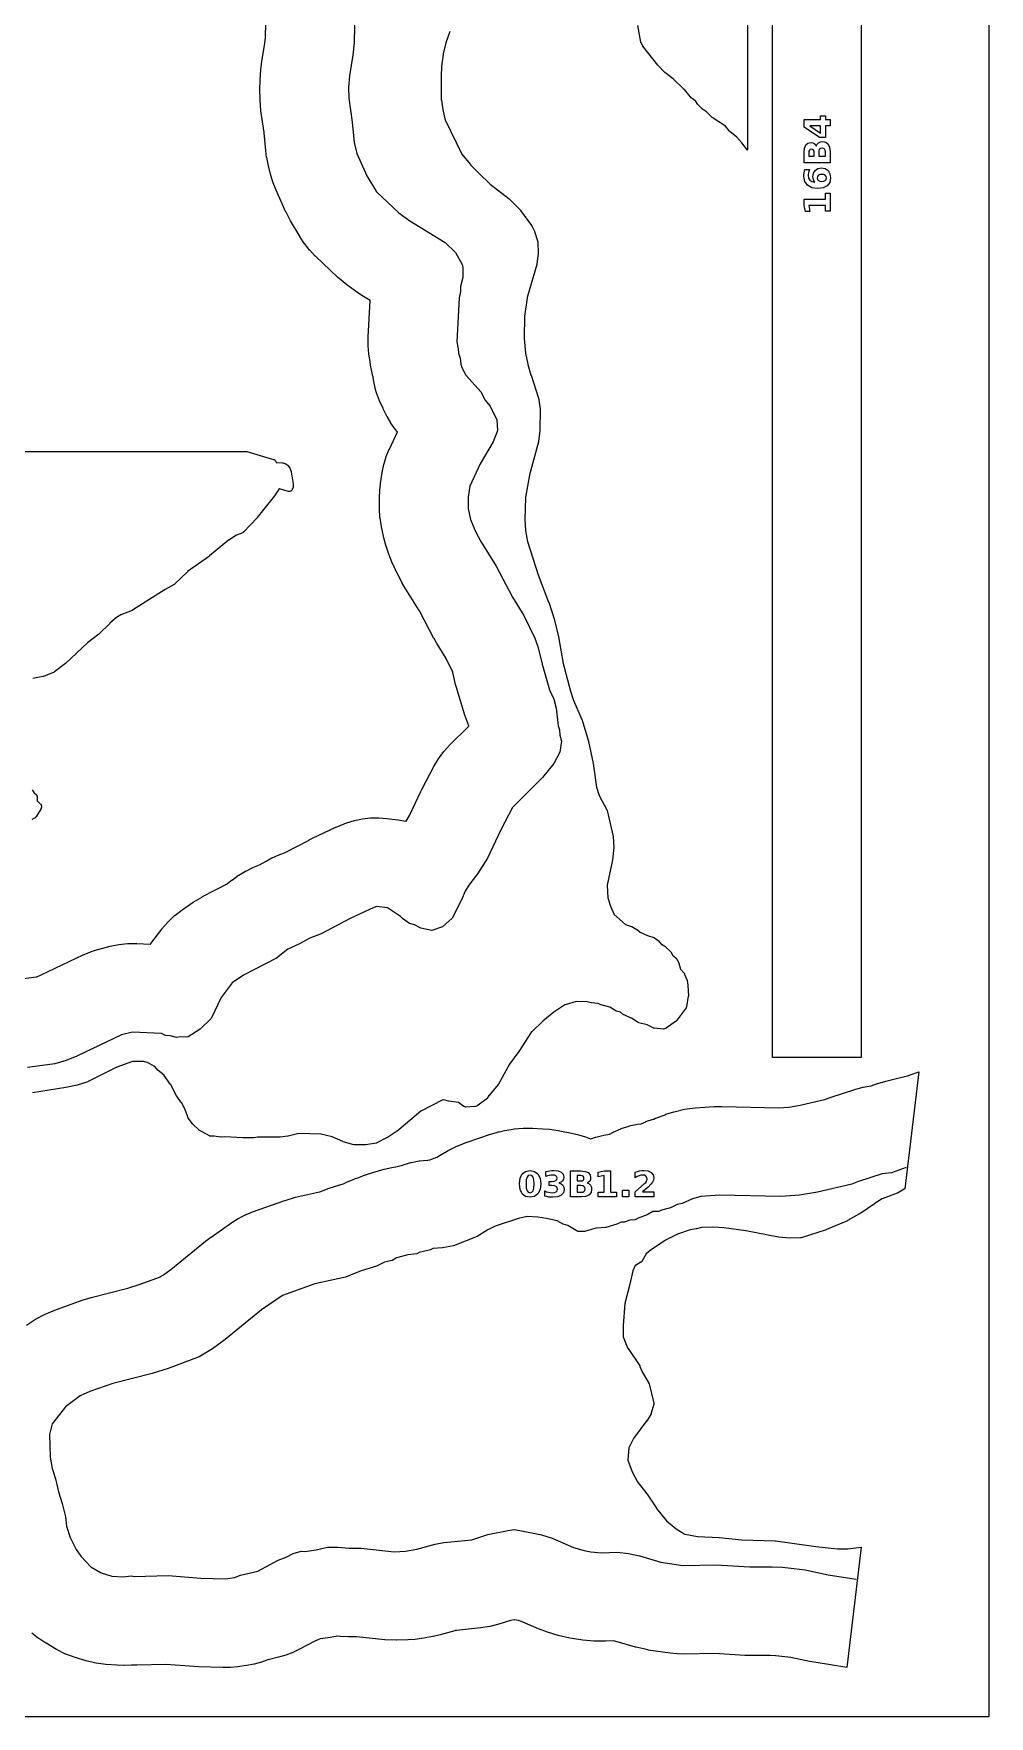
# Model space of a CAD drawing. Header units: millimetres. Extents: x 0 to 841, y 0 to 594.
# Drawn here: x 625.6 to 841, y 0 to 379.5 of the extents above; entities that cross this region are included whole.
import ezdxf

# ---------------------------------------------------------------- set-up
doc = ezdxf.new("R2010")
doc.units = ezdxf.units.MM
for name, color, linetype in [('CUT', 1, 'Continuous'), ('ENGRAVE', 5, 'Continuous'), ('SHEET_EDGE_DO_NOT_CUT', 8, 'Continuous')]:
    doc.layers.add(name, color=color, linetype=linetype)

msp = doc.modelspace()

# ---------------------------------------------------------------- linework, layer by layer
at = {"layer": 'CUT'}
msp.add_lwpolyline([(812.13, 148.63), (792.13, 148.63), (792.13, 550.84), (812.13, 550.84), (812.13, 148.63)], close=True, dxfattribs=at)
for points in [[(786.51, 422.43), (786.51, 353.24), (785.23, 354.85), (785.23, 354.85), (785.22, 354.86), (784.08, 356.18), (784.07, 356.19), (784.06, 356.2), (782.52, 357.42), (782.48, 357.46), (782.44, 357.5), (781.53, 358.64), (781.52, 358.65), (781.51, 358.65), (778.53, 360.57), (778.48, 360.6), (778.44, 360.64), (777.27, 361.87), (777.26, 361.88), (777.24, 361.89), (776.32, 362.48), (776.28, 362.51), (776.24, 362.55), (775.36, 363.43), (775.33, 363.46), (775.31, 363.5), (774.73, 364.34), (774.73, 364.35), (774.72, 364.36), (773.97, 364.92), (773.92, 364.96), (773.89, 364.99), (772.26, 366.89), (772.24, 366.9), (769.75, 369.32), (769.73, 369.34), (767.86, 370.78), (767.8, 370.83), (766.29, 372.41), (766.26, 372.44), (762.9, 376.67), (762.87, 376.71), (762.85, 376.75), (762.49, 377.42), (762.47, 377.47), (762.45, 377.52), (762.44, 377.57), (761.74, 381.35)], [(622.19, 166.24), (626.11, 166.77), (626.11, 166.77), (626.12, 166.78), (626.25, 166.81), (626.28, 166.82), (627.24, 167.21), (627.25, 167.22), (636.7, 171.73), (636.73, 171.74), (638.45, 172.46), (638.49, 172.48), (640.27, 173.03), (640.29, 173.04), (642.77, 173.68), (642.8, 173.69), (644.73, 174.09), (644.78, 174.1), (646.74, 174.3), (646.79, 174.31), (648.77, 174.31), (648.8, 174.31), (651.85, 174.16), (651.86, 174.16), (651.87, 174.17), (651.95, 174.28), (651.96, 174.3), (654.46, 177.57), (654.48, 177.59), (655.81, 179.15), (655.85, 179.19), (657.33, 180.6), (657.37, 180.63), (659, 181.89), (659.02, 181.9), (661.51, 183.61), (661.53, 183.62), (663.59, 184.86), (663.62, 184.87), (669.34, 187.86), (669.35, 187.87), (669.36, 187.88), (670.33, 188.65), (670.35, 188.66), (671.77, 189.7), (671.81, 189.72), (673.31, 190.63), (673.35, 190.65), (674.94, 191.41), (674.96, 191.42), (676.45, 192.06), (676.47, 192.07), (677.94, 192.9), (677.96, 192.91), (679.28, 193.6), (679.31, 193.62), (680.69, 194.2), (680.71, 194.21), (682.1, 194.74), (682.13, 194.76), (687.63, 197.64), (687.63, 197.65), (688.39, 198.03), (688.4, 198.03), (693.69, 200.53), (693.72, 200.54), (695.53, 201.29), (695.55, 201.3), (696.11, 201.5), (696.13, 201.51), (697.86, 202.03), (697.91, 202.05), (699.67, 202.41), (699.71, 202.42), (701.5, 202.62), (701.54, 202.62), (703.34, 202.65), (703.39, 202.65), (705.19, 202.52), (705.21, 202.52), (707.69, 202.22), (707.71, 202.22), (709.48, 201.93), (709.49, 201.92), (709.5, 201.93), (710.26, 203.17), (710.27, 203.19), (712.84, 208.56), (712.84, 208.57), (713.16, 209.21), (713.16, 209.21), (715.77, 214.2), (715.79, 214.23), (716.8, 215.94), (716.83, 215.99), (718, 217.58), (718.03, 217.62), (719.37, 219.1), (719.38, 219.11), (723.63, 223.36), (723.64, 223.36), (723.64, 223.38), (722.73, 225.8), (722.72, 225.83), (721.01, 231.55), (721, 231.56), (720.69, 232.73), (720.69, 232.74), (720.06, 235.45), (720.06, 235.46), (720.05, 235.47), (718.54, 238.6), (718.52, 238.62), (716.49, 241.91), (716.48, 241.93), (715.81, 243.1), (715.8, 243.11), (712.5, 249.37), (712.49, 249.39), (709.42, 254.25), (709.41, 254.27), (708.58, 255.72), (708.57, 255.74), (707.39, 258.02), (707.38, 258.04), (706.57, 259.8), (706.56, 259.82), (705.48, 262.52), (705.48, 262.54), (704.92, 264.12), (704.91, 264.16), (704.49, 265.77), (704.49, 265.79), (703.96, 268.25), (703.96, 268.28), (703.64, 270.3), (703.63, 270.35), (703.52, 272.39), (703.52, 272.42), (703.52, 274.91), (703.52, 274.93), (703.58, 276.46), (703.58, 276.5), (703.76, 278.03), (703.76, 278.05), (704.15, 280.53), (704.15, 280.55), (704.51, 282.31), (704.52, 282.36), (705.04, 284.07), (705.05, 284.11), (705.73, 285.78), (705.74, 285.8), (707.54, 289.72), (707.54, 289.74), (707.53, 289.75), (707.1, 290.26), (707.08, 290.29), (706.1, 291.69), (706.08, 291.72), (705.22, 293.2), (705.21, 293.22), (704.32, 294.93), (704.31, 294.95), (703.52, 296.67), (703.5, 296.71), (702.88, 298.5), (702.87, 298.52), (702.65, 299.27), (702.65, 299.29), (702.15, 301.41), (702.14, 301.46), (702.06, 302.09), (702.06, 302.1), (702.06, 302.11), (701.94, 302.49), (701.92, 302.55), (701.5, 304.73), (701.49, 304.78), (701.43, 305.51), (701.43, 305.54), (701.11, 307.25), (701.11, 307.3), (700.95, 309.12), (700.95, 309.17), (700.96, 311.01), (700.96, 311.03), (701.39, 319.3), (701.39, 319.31), (701.38, 319.32), (699.9, 320.22), (699.89, 320.23), (698.66, 321.04), (698.65, 321.06), (696.18, 322.83), (696.15, 322.85), (694.08, 324.57), (694.06, 324.59), (689.06, 329.34), (689.04, 329.36), (687.79, 330.66), (687.76, 330.69), (686.65, 332.09), (686.62, 332.13), (685.63, 333.64), (685.62, 333.66), (683.49, 337.26), (683.47, 337.28), (682.46, 339.24), (682.44, 339.26), (680.21, 344.22), (680.2, 344.24), (679.56, 345.83), (679.55, 345.87), (679.05, 347.51), (679.05, 347.53), (678.41, 350.03), (678.41, 350.05), (678.09, 351.55), (678.08, 351.59), (677.88, 353.11), (677.88, 353.13), (677.51, 357.17), (677.51, 357.18), (676.8, 362.08), (676.8, 362.11), (676.61, 364.57), (676.6, 364.6), (676.56, 367.08), (676.56, 367.1), (676.61, 368.9), (676.61, 368.92), (676.8, 371.43), (676.8, 371.46), (677.02, 373.25), (677.02, 373.28), (677.7, 377.32), (677.7, 377.34), (677.84, 378.68), (677.84, 378.7), (677.98, 384.96)], [(719.38, 379.96), (718.47, 377.44), (718.46, 377.41), (717.91, 374.94), (717.9, 374.92), (717.52, 372.14), (717.52, 372.12), (717.39, 369.95), (717.39, 369.93), (717.45, 364.56), (717.46, 364.53), (717.76, 362.44), (717.76, 362.42), (718.36, 359.96), (718.36, 359.95), (718.37, 359.94), (722.01, 352.46), (722.02, 352.45), (722.03, 352.44), (724.05, 349.97), (724.06, 349.95), (725.92, 348.04), (725.93, 348.04), (728.48, 345.6), (728.5, 345.58), (732.76, 342.26), (732.81, 342.21), (735.27, 339.7), (735.31, 339.64), (737.8, 336.24), (737.82, 336.2), (737.85, 336.16), (738.45, 334.93), (738.48, 334.86), (739.23, 332.56), (739.24, 332.51), (739.25, 332.46), (739.25, 332.41), (739.31, 330.04), (739.3, 329.97), (739, 327.49), (739, 327.45), (738.99, 327.41), (736.79, 319.99), (736.79, 319.96), (736.19, 315.8), (736.19, 315.77), (736.17, 310.82), (736.17, 310.79), (736.47, 307.44), (736.47, 307.42), (736.96, 304.95), (736.97, 304.93), (737.67, 302.46), (737.68, 302.45), (739.31, 297.49), (739.32, 297.45), (739.33, 297.41), (739.71, 294.93), (739.71, 294.89), (739.71, 294.85), (739.68, 290.03), (739.67, 289.97), (739.34, 287.53), (739.33, 287.47), (737.33, 279.98), (737.32, 279.95), (736.43, 274.94), (736.42, 274.91), (736.26, 269.94), (736.26, 269.92), (736.43, 267.44), (736.43, 267.41), (736.89, 264.99), (736.9, 264.96), (739.27, 257.47), (739.28, 257.45), (741.65, 251.32), (741.66, 251.29), (742.86, 247.54), (742.87, 247.51), (743.88, 243.49), (743.89, 243.46), (744.95, 237.45), (744.96, 237.43), (746.59, 231.23), (746.59, 231.22), (747.21, 229.32), (747.21, 229.3), (749.08, 224.94), (749.1, 224.89), (750.63, 219.94), (750.64, 219.9), (751.71, 214.94), (751.72, 214.9), (752.44, 209.58), (752.44, 209.56), (752.45, 209.55), (753.05, 207.69), (753.06, 207.68), (753.06, 207.67), (754.78, 204.45), (754.79, 204.41), (754.81, 204.37), (754.82, 204.33), (756.2, 198.46), (756.21, 198.42), (756.22, 198.37), (756.35, 196.02), (756.35, 195.98), (756.35, 195.94), (756.02, 193.19), (756.02, 193.15), (754.86, 187.46), (754.86, 187.45), (754.86, 187.44), (754.97, 184.6), (754.97, 184.59), (754.97, 184.58), (755.57, 182.73), (755.58, 182.71), (756.33, 180.96), (756.33, 180.95), (756.34, 180.94), (758.98, 178.62), (758.99, 178.61), (759, 178.6), (760.35, 178.16), (760.39, 178.14), (760.43, 178.12), (761.57, 177.49), (761.6, 177.47), (761.64, 177.45), (761.67, 177.42), (762.26, 176.87), (762.27, 176.87), (762.28, 176.86), (763.94, 176.12), (763.97, 176.11), (765.36, 175.66), (765.41, 175.64), (765.45, 175.62), (765.49, 175.59), (766.32, 175), (766.37, 174.96), (766.41, 174.92), (767.05, 174.18), (767.05, 174.18), (767.06, 174.17), (767.85, 173.73), (767.89, 173.71), (767.92, 173.68), (767.95, 173.65), (769.12, 172.52), (769.15, 172.49), (769.18, 172.45), (769.21, 172.41), (769.59, 171.73), (769.6, 171.72), (769.61, 171.71), (770.29, 171.09), (770.32, 171.06), (770.36, 171.02), (770.38, 170.98), (770.97, 169.97), (770.99, 169.94), (771, 169.9), (771.02, 169.86), (771.39, 168.53), (771.4, 168.52), (771.4, 168.51), (772.19, 167.65), (772.22, 167.61), (772.25, 167.57), (772.27, 167.52), (772.29, 167.47), (772.31, 167.42), (772.39, 167.03), (772.39, 167.02), (772.4, 167), (772.82, 166.09), (772.84, 166.05), (772.85, 166.01), (772.86, 165.97), (773.04, 164.93), (773.04, 164.87), (773.15, 162.5), (773.15, 162.45), (773.14, 162.4), (772.74, 160.04), (772.73, 160), (772.72, 159.95), (772.7, 159.91), (772.67, 159.87), (772.65, 159.83), (770.4, 156.81), (770.36, 156.77), (770.33, 156.73), (770.28, 156.7), (768.11, 155.19), (768.07, 155.16), (768.02, 155.14), (767.98, 155.12), (767.73, 155.04), (767.68, 155.03), (767.64, 155.02), (767.59, 155.02), (767.54, 155.02), (765.43, 155.2), (765.38, 155.21), (765.33, 155.22), (765.29, 155.24), (765.25, 155.26), (763.85, 155.96), (763.84, 155.96), (763.83, 155.97), (761.97, 156.45), (761.92, 156.47), (761.88, 156.49), (761.83, 156.51), (760.32, 157.44), (760.29, 157.46), (758.65, 158.19), (758.59, 158.22), (758.55, 158.25), (757.84, 158.8), (757.83, 158.8), (757.82, 158.81), (756.94, 159.03), (756.89, 159.04), (756.84, 159.06), (756.79, 159.09), (755.45, 159.94), (755.44, 159.95), (755.43, 159.95), (753.51, 160.46), (753.46, 160.47), (753.41, 160.49), (752.84, 160.78), (752.83, 160.79), (752.82, 160.79), (751.33, 160.89), (751.27, 160.9), (751.22, 160.91), (750.34, 161.17), (750.33, 161.18), (750.32, 161.18), (747.84, 161.25), (747.83, 161.25), (747.82, 161.24), (745.34, 160.47), (745.33, 160.47), (745.32, 160.46), (742.82, 158.83), (742.8, 158.82), (740.35, 156.82), (740.33, 156.81), (737.84, 154.38), (737.83, 154.38), (737.82, 154.36), (734.93, 149.98), (734.91, 149.96), (732.83, 147.11), (732.81, 147.09), (730.35, 142.6), (730.32, 142.56), (730.29, 142.52), (728.14, 139.97), (728.13, 139.96), (728.12, 139.95), (727.84, 139.44), (727.81, 139.39), (727.78, 139.35), (727.74, 139.31), (727.7, 139.27), (725.56, 137.71), (725.52, 137.69), (725.48, 137.67), (725.43, 137.65), (725.19, 137.56), (725.14, 137.54), (725.09, 137.53), (725.04, 137.53), (723.01, 137.41), (722.96, 137.41), (722.91, 137.41), (722.86, 137.42), (722.81, 137.44), (722.77, 137.45), (722.65, 137.51), (722.61, 137.53), (722.56, 137.56), (721.35, 138.46), (721.34, 138.46), (721.33, 138.47), (719.13, 138.71), (719.09, 138.72), (719.05, 138.73), (717.84, 139.07), (717.83, 139.08), (717.82, 139.07), (712.84, 136.49), (712.83, 136.48), (712.82, 136.47), (707.89, 132.27), (707.84, 132.24), (705.32, 130.57), (705.27, 130.54), (702.94, 129.35), (702.89, 129.33), (702.84, 129.31), (702.78, 129.3), (700.41, 128.93), (700.34, 128.92), (697.87, 128.88), (697.82, 128.88), (697.77, 128.88), (697.72, 128.9), (695.31, 129.61), (695.25, 129.63), (692.84, 130.71), (692.83, 130.72), (692.82, 130.72), (690.32, 131.33), (690.31, 131.34), (690.29, 131.34), (685.34, 131.44), (685.33, 131.44), (685.32, 131.44), (682.91, 130.86), (682.85, 130.84), (681.09, 130.66), (681.05, 130.66), (675.99, 130.59), (675.99, 130.59), (675.98, 130.59), (675.3, 130.47), (675.26, 130.47), (675.22, 130.47), (672.82, 130.44), (672.78, 130.44), (668.61, 130.7), (668.6, 130.7), (668.58, 130.69), (667.86, 130.59), (667.81, 130.59), (667.76, 130.59), (667.71, 130.59), (666.23, 130.83), (666.2, 130.83), (665.39, 130.86), (665.35, 130.86), (665.3, 130.87), (665.25, 130.88), (665.21, 130.9), (665.16, 130.92), (662.89, 132.2), (662.85, 132.22), (662.82, 132.24), (662.79, 132.27), (661.46, 133.53), (661.43, 133.55), (661.41, 133.58), (660.45, 134.82), (660.42, 134.86), (660.4, 134.91), (660.38, 134.96), (659.71, 136.81), (659.7, 136.85), (658.86, 138.42), (658.84, 138.45), (657.8, 139.87), (657.78, 139.9), (657.76, 139.93), (656.46, 142.46), (656.44, 142.49), (654.95, 144.56), (654.95, 144.57), (654.94, 144.58), (653.6, 145.63), (653.55, 145.67), (653.51, 145.72), (652.84, 146.57), (652.83, 146.58), (652.82, 146.59), (651.18, 147.44), (651.17, 147.45), (651.16, 147.45), (650.34, 147.69), (650.33, 147.69), (650.32, 147.69), (647.84, 147.72), (647.83, 147.72), (647.82, 147.72), (644.31, 146.43), (644.28, 146.42), (637.86, 143.17), (637.83, 143.16), (637.79, 143.14), (635.39, 142.36), (635.34, 142.35), (632.82, 141.81), (632.8, 141.8), (625.32, 140.62)], [(523.62, 285.27), (673.43, 285.3), (673.48, 285.3), (673.53, 285.29), (673.58, 285.28), (679.66, 283.49), (679.7, 283.47), (679.74, 283.45), (679.79, 283.43), (679.82, 283.4), (679.96, 283.29), (680, 283.26), (680.03, 283.22), (680.06, 283.19), (680.09, 283.15), (680.11, 283.11), (680.13, 283.06), (680.21, 282.82), (680.22, 282.8), (680.23, 282.8), (681.64, 282.74), (681.68, 282.74), (681.73, 282.73), (681.77, 282.72), (682.12, 282.6), (682.18, 282.58), (682.23, 282.55), (682.69, 282.27), (682.73, 282.24), (682.76, 282.21), (682.8, 282.17), (683.23, 281.68), (683.26, 281.65), (683.28, 281.61), (683.3, 281.57), (683.32, 281.53), (683.62, 280.75), (683.63, 280.71), (683.64, 280.66), (684.08, 278.01), (684.09, 277.95), (684.09, 277.89), (684.05, 277.36), (684.04, 277.31), (684.03, 277.27), (684.02, 277.22), (683.84, 276.73), (683.82, 276.68), (683.8, 276.64), (683.77, 276.6), (683.73, 276.56), (683.61, 276.42), (683.57, 276.39), (683.57, 276.39), (683.53, 276.36), (683.49, 276.33), (683.44, 276.31), (683.4, 276.29), (683.35, 276.28), (683.19, 276.25), (683.14, 276.24), (683.09, 276.24), (683.04, 276.24), (683, 276.25), (682.95, 276.26), (680.94, 276.84), (680.93, 276.84), (680.92, 276.84), (679.84, 275.29), (679.83, 275.27), (675.97, 270.35), (675.94, 270.31), (672.85, 267.08), (672.81, 267.04), (672.77, 267.01), (672.73, 266.98), (672.68, 266.96), (671.31, 266.39), (671.3, 266.39), (671.29, 266.38), (669.52, 265.29), (669.49, 265.27), (665.2, 261.71), (665.17, 261.68), (660.22, 258.18), (660.21, 258.17), (660.2, 258.16), (657.33, 255.33), (657.29, 255.3), (657.26, 255.28), (657.22, 255.25), (655.2, 254.17), (655.19, 254.16), (647.82, 249.46), (647.77, 249.43), (647.73, 249.41), (645.22, 248.45), (645.21, 248.44), (645.2, 248.44), (644.24, 247.82), (644.21, 247.8), (642.71, 246.53), (642.69, 246.51), (640.27, 244.09), (640.22, 244.05), (637.7, 242.14), (637.68, 242.12), (632.76, 237.46), (632.72, 237.42), (630.25, 235.59), (630.2, 235.56), (630.15, 235.53), (627.76, 234.53), (627.71, 234.51), (627.65, 234.5), (625.4, 234.1)], [(625.25, 209), (625.68, 208.28), (625.68, 208.28), (625.69, 208.27), (626.09, 207.94), (626.13, 207.9), (626.16, 207.87), (626.19, 207.83), (626.22, 207.78), (626.24, 207.74), (626.3, 207.59), (626.31, 207.55), (626.32, 207.51), (626.33, 207.47), (626.33, 207.42), (626.36, 206.47), (626.36, 206.45), (626.37, 206.45), (627.1, 205.74), (627.14, 205.7), (627.17, 205.65), (627.19, 205.61), (627.22, 205.56), (627.3, 205.35), (627.31, 205.3), (627.33, 205.25), (627.33, 205.2), (627.33, 205.15), (627.33, 205.1), (627.32, 205.04), (627.27, 204.86), (627.25, 204.81), (627.24, 204.77), (627.21, 204.73), (626.18, 203), (626.15, 202.95), (626.11, 202.91), (625.96, 202.75), (625.93, 202.72), (625.9, 202.69), (625.86, 202.67), (625.17, 202.25)], [(623.96, 88.26), (625.95, 89.58), (626, 89.61), (628.13, 90.68), (628.15, 90.7), (630.29, 91.61), (630.3, 91.62), (631.5, 92.08), (631.51, 92.09), (636.73, 93.93), (636.75, 93.94), (638.5, 94.47), (638.52, 94.48), (646.79, 96.57), (646.81, 96.57), (649.33, 97.38), (649.34, 97.38), (654.12, 99.16), (654.13, 99.17), (654.14, 99.17), (654.79, 99.57), (654.8, 99.58), (656.48, 100.81), (656.49, 100.81), (664.3, 107.18), (664.32, 107.19), (665.52, 108.09), (665.54, 108.11), (670.21, 111.35), (670.22, 111.36), (671.68, 112.28), (671.72, 112.3), (673.25, 113.09), (673.29, 113.11), (674.88, 113.76), (674.9, 113.77), (682.19, 116.37), (682.22, 116.38), (684.58, 117.06), (684.61, 117.07), (690.03, 118.28), (690.04, 118.28), (690.05, 118.28), (692.14, 119.09), (692.15, 119.1), (693.37, 119.53), (693.39, 119.53), (695.52, 120.2), (695.55, 120.21), (696.07, 120.46), (696.09, 120.47), (697.83, 121.19), (697.88, 121.21), (698.83, 121.51), (698.86, 121.52), (700.3, 122.13), (700.34, 122.14), (701.98, 122.67), (702, 122.68), (704.57, 123.39), (704.59, 123.39), (706.29, 123.78), (706.33, 123.79), (707.16, 123.91), (707.17, 123.91), (707.18, 123.91), (707.8, 124.09), (707.83, 124.1), (708.78, 124.33), (708.79, 124.33), (708.8, 124.34), (708.8, 124.34), (708.85, 124.35), (710.61, 124.89), (710.66, 124.9), (712.47, 125.27), (712.51, 125.28), (714.36, 125.47), (714.38, 125.47), (714.82, 125.5), (714.83, 125.5), (714.84, 125.5), (716.48, 126.14), (716.49, 126.14), (716.5, 126.15), (717.29, 126.64), (717.31, 126.66), (718.99, 127.6), (719.01, 127.61), (720.64, 128.42), (720.67, 128.44), (723.22, 129.5), (723.25, 129.51), (728.52, 131.27), (728.54, 131.28), (730.44, 131.81), (730.46, 131.82), (731.69, 132.1), (731.7, 132.1), (733.17, 132.38), (733.19, 132.38), (733.9, 132.48), (733.93, 132.49), (735.91, 132.68), (735.97, 132.68), (737.96, 132.67), (737.99, 132.67), (740.31, 132.54), (740.33, 132.54), (741.84, 132.4), (741.86, 132.4), (743.77, 132.14), (743.8, 132.14), (745.71, 131.79), (745.73, 131.78), (748.12, 131.22), (748.15, 131.21), (749.93, 130.7), (749.97, 130.69), (751.12, 130.24), (751.13, 130.24), (751.14, 130.24), (752.22, 130.62), (752.26, 130.63), (754.06, 131.09), (754.11, 131.09), (755, 131.23), (755.02, 131.23), (755.41, 131.33), (755.45, 131.34), (755.46, 131.35), (755.47, 131.35), (755.48, 131.36), (755.49, 131.36), (756.17, 131.74), (756.21, 131.77), (757.94, 132.53), (757.99, 132.55), (759.79, 133.14), (759.83, 133.15), (761.68, 133.56), (761.72, 133.57), (762.48, 133.67), (762.5, 133.67), (762.51, 133.67), (763.54, 134.12), (763.58, 134.13), (765.2, 134.66), (765.24, 134.68), (765.38, 134.71), (765.39, 134.71), (765.4, 134.72), (765.76, 134.88), (765.79, 134.9), (768.07, 135.77), (768.1, 135.78), (769.9, 136.35), (769.93, 136.36), (772.25, 136.94), (772.31, 136.95), (774.69, 137.24), (774.72, 137.24), (778.99, 137.51), (779.01, 137.51), (780.68, 137.54), (780.7, 137.54), (793.53, 137.25), (793.55, 137.25), (795.8, 137.4), (795.82, 137.4), (798.34, 137.83), (798.35, 137.83), (803.83, 139.1), (803.86, 139.11), (805.34, 139.66), (805.36, 139.66), (810.67, 141.38), (810.7, 141.39), (812.51, 141.88), (812.56, 141.89), (814.31, 142.19), (814.32, 142.2), (814.33, 142.2), (815.82, 142.72), (815.84, 142.73), (817.63, 143.26), (817.65, 143.27), (822.5, 144.47), (822.52, 144.48), (825.14, 145.36), (821.94, 118.95), (821.82, 118.92), (821.82, 118.92), (821.81, 118.92), (821.8, 118.91), (820.32, 118.03), (820.28, 118.01), (820.24, 117.99), (816.82, 116.72), (816.8, 116.71), (816.79, 116.7), (811.8, 113.36), (811.76, 113.34), (809.04, 111.81), (808.99, 111.78), (804.26, 109.77), (804.22, 109.75), (798.6, 107.95), (798.56, 107.94), (798.52, 107.93), (798.47, 107.93), (796.07, 107.84), (796, 107.84), (793.55, 108.1), (793.5, 108.1), (786.13, 109.53), (786.11, 109.53), (781.15, 110.19), (781.13, 110.2), (778.65, 110.32), (778.63, 110.33), (776.16, 110.25), (776.15, 110.25), (776.13, 110.24), (774.99, 109.93), (774.92, 109.92), (773.56, 109.76), (773.55, 109.76), (773.53, 109.75), (770.91, 108.81), (770.88, 108.8), (768.01, 107.39), (767.98, 107.38), (764.53, 105.04), (764.52, 105.03), (763.64, 104.32), (763.63, 104.31), (763.63, 104.3), (762.63, 102.59), (762.61, 102.55), (762.58, 102.51), (762.55, 102.48), (762.52, 102.45), (762.48, 102.42), (762.44, 102.4), (761.2, 101.71), (761.19, 101.7), (761.18, 101.69), (760.63, 100.49), (760.63, 100.48), (760.63, 100.47), (759.99, 97.49), (759.98, 97.46), (758.82, 93.14), (758.81, 93.13), (758.81, 93.11), (758.45, 88.15), (758.45, 88.14), (758.44, 85.63), (758.44, 85.62), (758.45, 85.6), (759.54, 82.97), (759.55, 82.96), (759.56, 82.95), (762.18, 79.03), (762.2, 78.99), (762.23, 78.94), (762.8, 77.54), (762.8, 77.53), (762.8, 77.52), (764.24, 75.12), (764.26, 75.08), (764.28, 75.03), (764.29, 74.98), (765.33, 70.64), (765.34, 70.59), (765.35, 70.54), (765.34, 70.49), (765.34, 70.44), (765.33, 70.39), (764.8, 68.37), (764.78, 68.32), (764.76, 68.28), (764.74, 68.24), (763.85, 66.75), (763.82, 66.7), (760.78, 62.68), (760.77, 62.67), (760.76, 62.66), (759.76, 60.58), (759.75, 60.57), (759.75, 60.56), (759.51, 57.8), (759.51, 57.78), (759.52, 57.77), (760.45, 55.16), (760.45, 55.15), (760.46, 55.14), (761.61, 53.02), (761.62, 53.01), (761.63, 53), (763.81, 50.17), (763.83, 50.14), (765.94, 46.93), (765.96, 46.91), (768.24, 44.13), (768.24, 44.13), (768.25, 44.12), (770.39, 42.28), (770.4, 42.27), (770.41, 42.27), (772.38, 41.12), (772.39, 41.11), (772.4, 41.11), (775.23, 40.55), (775.24, 40.54), (775.25, 40.54), (780.06, 40.37), (780.1, 40.36), (785.22, 39.82), (785.24, 39.82), (792.75, 39.61), (792.81, 39.6), (801.86, 38.32), (801.87, 38.32), (806.75, 37.79), (806.78, 37.79), (809.05, 37.77), (809.09, 37.77), (812.14, 38.13), (808.85, 11.02), (801.49, 12.19), (801.48, 12.2), (800.47, 12.38), (800.46, 12.39), (796.26, 13.28), (796.24, 13.28), (792.85, 13.67), (792.83, 13.67), (791.61, 13.71), (791.6, 13.71), (786.93, 13.73), (786.92, 13.73), (785.87, 13.76), (785.86, 13.76), (779.05, 14.14), (779.03, 14.14), (772.2, 14.05), (772.18, 14.05), (770.65, 14.09), (770.61, 14.09), (769.08, 14.25), (769.06, 14.25), (764.11, 14.96), (764.07, 14.97), (761.28, 15.58), (761.24, 15.59), (757.09, 16.82), (757.07, 16.83), (756.3, 17), (756.29, 17), (756.28, 17), (754.47, 16.92), (754.44, 16.92), (751.85, 16.98), (751.82, 16.99), (749.39, 17.2), (749.37, 17.2), (747.94, 17.38), (747.92, 17.39), (746.43, 17.63), (746.4, 17.63), (743.81, 18.24), (743.78, 18.25), (741.43, 18.96), (741.4, 18.97), (739.37, 19.72), (739.34, 19.73), (735.29, 21.47), (735.27, 21.47), (734.89, 21.6), (734.85, 21.61), (733.92, 21.8), (733.91, 21.8), (733.9, 21.8), (733.06, 21.63), (733.04, 21.62), (730.45, 20.79), (730.42, 20.78), (728.42, 20.25), (728.37, 20.24), (726.32, 19.93), (726.3, 19.93), (720.86, 19.39), (720.84, 19.38), (720.55, 19.33), (720.53, 19.32), (717.2, 18.41), (717.18, 18.41), (715.6, 18.04), (715.58, 18.04), (713.04, 17.56), (713.02, 17.56), (711.51, 17.34), (711.47, 17.33), (709.95, 17.23), (709.93, 17.23), (707.4, 17.15), (707.37, 17.15), (704.73, 17.25), (704.7, 17.25), (698.31, 17.92), (698.29, 17.92), (696.55, 17.93), (696.52, 17.93), (694.69, 18.03), (694.66, 18.03), (693.94, 18.1), (693.93, 18.1), (693.91, 18.1), (693.66, 18.04), (693.64, 18.04), (691.91, 17.72), (691.88, 17.72), (690.16, 17.49), (690.14, 17.48), (690.13, 17.48), (689.5, 17.2), (689.47, 17.18), (688.97, 16.99), (688.94, 16.98), (685.49, 15.14), (685.48, 15.13), (683.99, 14.42), (683.95, 14.4), (682.41, 13.82), (682.37, 13.8), (680.78, 13.35), (680.76, 13.34), (678.4, 12.77), (678.38, 12.76), (676.95, 12.24), (676.91, 12.23), (675.27, 11.78), (675.23, 11.77), (673.54, 11.47), (673.52, 11.46), (671.52, 11.19), (671.5, 11.19), (669.9, 11.04), (669.86, 11.04), (668.25, 11.02), (668.23, 11.02), (662.69, 11.18), (662.68, 11.18), (661.74, 11.23), (661.73, 11.23), (655.37, 11.72), (655.35, 11.72), (648.83, 11.53), (648.8, 11.53), (647.67, 11.57), (647.64, 11.57), (646.02, 11.47), (645.98, 11.47), (644.35, 11.52), (644.33, 11.52), (641.86, 11.68), (641.83, 11.69), (639.61, 11.96), (639.56, 11.97), (637.38, 12.5), (637.35, 12.51), (634.95, 13.24), (634.92, 13.25), (632.79, 14.04), (632.73, 14.06), (630.7, 15.1), (630.68, 15.11), (628.35, 16.47), (628.33, 16.48), (626.7, 17.54), (626.66, 17.57), (625.16, 18.77)]]:
    msp.add_lwpolyline(points, dxfattribs=at)
at = {"layer": 'ENGRAVE'}
for points in [[(697.99, 385.09), (697.82, 377.41), (697.52, 374.63), (696.75, 369.97), (696.56, 367.43), (696.6, 364.93), (697.37, 359.52), (697.8, 354.96), (698.44, 352.45), (700.68, 347.47), (702.83, 343.85), (707.85, 339.08), (710.34, 337.28), (718.32, 332.4), (720.63, 330.19), (722.12, 327.45), (722.27, 326.81), (722.34, 324.51), (721.81, 322.45), (721.75, 321.38), (721.45, 319.95), (720.93, 309.97), (721.29, 308.41), (721.31, 307.45), (721.74, 306.32), (721.83, 304.95), (722.06, 304.18), (722.96, 302.45), (726.45, 298.63), (727.26, 296.89), (728.46, 295.53), (729.99, 292.45), (730.12, 290.11), (730.07, 289.8), (729.15, 287.45), (726.21, 282.47), (723.91, 277.45), (723.52, 274.95), (723.52, 272.43), (724.05, 269.95), (725.14, 267.23), (726.33, 264.94), (729.82, 259.4), (733.5, 252.44), (736.08, 248.26), (738.56, 243.14), (739.23, 241.3), (740.17, 237.28), (741.88, 231.54), (742.85, 229.44), (743.34, 227.4), (743.77, 223.39), (744.11, 222.49), (744.16, 221.28), (744.54, 219.95), (744.18, 217.45), (742.79, 214.94), (740.29, 211.73), (733.5, 204.95)], [(733.5, 204.95), (730.89, 199.94), (727.85, 193.58), (725.62, 189.99), (723.64, 187.47), (722.84, 186.11), (722.03, 184.14), (719.91, 180.01), (717.75, 178.04), (715.33, 177.24), (712.86, 177.8), (711.42, 178.55), (710.27, 178.83), (708.7, 179.93), (708.28, 180.43), (705.33, 182.36), (702.83, 182.66), (702.25, 182.46), (696.94, 179.95), (690.37, 176.49), (687.83, 175.52), (685.37, 174.12), (682.83, 173.03), (680.33, 171.03), (672.85, 167.13), (670.34, 165.41), (667.83, 162.13), (665.55, 157.42), (663.06, 154.95), (660.39, 153.25), (660.09, 153.2), (658.63, 153.25), (657.79, 153.07), (656.34, 153.47), (655.3, 153.53), (654.4, 154.02), (647.83, 154.33), (645.33, 153.68), (635.31, 148.9), (632.86, 147.91), (630.33, 147.16), (624.18, 146.32)], [(822.22, 123.77), (818.92, 122.61), (816.85, 122.36), (811.51, 120.63), (809.98, 119.99), (802.29, 118.22), (798.17, 117.51), (793.97, 117.23), (780.23, 117.55), (775.93, 117.28), (774.1, 116.71), (771.77, 115.64), (770.65, 115.42), (769.11, 114.68), (767.11, 114.2), (766.47, 113.84), (765.13, 113.86), (763.87, 113.08), (761.8, 112.38), (761.19, 112.02), (759.95, 111.87), (758.68, 111.49), (758.02, 111.48), (757.04, 110.97), (754.51, 110.23), (752.37, 110.08), (749.77, 109.35), (748.25, 109.37), (745.96, 110.73), (744.93, 110.97), (743.55, 111.75), (741.14, 112.32), (739.2, 112.57), (736.86, 112.7), (736.13, 112.6), (734.88, 112.31), (729.59, 110.54), (727.93, 109.71), (725.51, 108.19), (720.22, 106.14), (717.69, 105.63), (715.53, 105.51), (714.99, 105.25), (712.49, 104.65), (711.92, 104.3), (709.9, 104.11), (707.32, 103.4), (706.36, 102.83), (704.66, 102.4), (702.86, 101.54), (699.38, 100.45), (695.86, 99.08), (688.94, 97.55), (681.63, 94.93), (676.94, 91.68), (668.71, 84.97), (665.9, 82.92), (662.89, 81.09), (655.89, 78.47), (652.3, 77.33), (643.41, 75.08), (638.18, 73.23), (636.02, 72.31), (632.71, 69.8), (629.69, 65.97), (629.12, 63.53), (629.26, 58.46), (629.73, 55.87), (630.46, 53.55), (631.13, 50.67), (632.01, 48.03), (632.72, 44.99), (632.93, 42.92), (633.82, 40.31), (635.15, 37.6), (636.2, 36.14), (638.41, 33.75), (640.77, 32.38), (643.19, 31.64), (645.69, 31.47), (647.59, 31.66), (648.23, 31.53), (655.84, 31.75), (663.27, 31.17), (668.83, 31.01), (670.85, 31.28), (672.19, 31.84), (676.07, 32.78), (680.69, 35.25), (682.45, 35.91), (684.06, 36.76), (685.88, 37.24), (686.7, 37.2), (689.22, 37.54), (691.83, 38.13), (694.14, 38.18), (696.64, 37.93), (699.4, 37.92), (706.79, 37.14), (709.35, 37.22), (711.91, 37.7), (716.08, 38.84), (718.05, 39.2), (724.33, 39.83), (727.96, 40.99), (732.56, 41.95), (733.86, 42.11), (735.13, 41.95), (740.07, 40.97), (742.47, 40.15), (747.25, 38.1), (749.63, 37.37), (751.14, 37.12), (753.6, 36.91), (757.18, 37.06), (759.62, 36.76), (762.13, 36.19), (766.94, 34.76), (771.92, 34.04), (779.46, 34.15), (786.98, 33.73), (792.02, 33.71), (794.35, 33.62), (799.46, 33.05), (804.63, 31.95), (810.96, 30.94)]]:
    msp.add_lwpolyline(points, dxfattribs=at)
for points in [[(799.26, 358.44), (799.26, 360.12), (802.94, 360.12), (802.94, 360.95), (804.03, 360.95), (804.03, 360.12), (805.09, 360.12), (805.09, 358.69), (804.03, 358.69), (804.03, 356.11), (802.74, 356.11), (799.26, 358.44)], [(800.5, 358.69), (802.94, 357.05), (802.94, 358.69), (800.5, 358.69)], [(801.97, 354.17), (802.17, 354.6), (802.49, 354.92), (802.91, 355.12), (803.42, 355.19), (804.15, 355.04), (804.68, 354.62), (804.99, 353.9), (805.09, 352.88), (805.09, 350.39), (799.26, 350.39), (799.26, 352.64), (799.35, 353.69), (799.63, 354.4), (800.1, 354.81), (800.8, 354.95), (801.2, 354.9), (801.53, 354.75), (801.79, 354.51), (801.97, 354.17)], [(801.52, 352.72), (801.48, 353.03), (801.36, 353.26), (801.17, 353.4), (800.9, 353.44), (800.63, 353.4), (800.44, 353.26), (800.32, 353.03), (800.28, 352.72), (800.28, 351.89), (801.52, 351.89), (801.52, 352.72)], [(804.07, 352.77), (804.02, 353.17), (803.88, 353.45), (803.64, 353.63), (803.3, 353.68), (802.97, 353.63), (802.73, 353.46), (802.59, 353.17), (802.54, 352.77), (802.54, 351.89), (804.07, 351.89), (804.07, 352.77)], [(799.41, 348.84), (800.49, 348.84), (800.34, 348.48), (800.23, 348.14), (800.17, 347.82), (800.15, 347.5), (800.24, 346.9), (800.52, 346.45), (800.98, 346.16), (801.63, 346.02), (801.46, 346.28), (801.34, 346.57), (801.27, 346.89), (801.24, 347.23), (801.37, 348.04), (801.77, 348.67), (802.37, 349.08), (803.14, 349.22), (803.98, 349.07), (804.64, 348.61), (805.06, 347.89), (805.2, 346.96), (805.01, 345.96), (804.44, 345.2), (803.51, 344.74), (802.26, 344.58), (800.97, 344.76), (799.99, 345.31), (799.37, 346.17), (799.16, 347.31), (799.18, 347.7), (799.22, 348.09), (799.3, 348.47), (799.41, 348.84)], [(802.21, 346.98), (802.28, 346.64), (802.47, 346.39), (802.79, 346.24), (803.24, 346.19), (803.68, 346.24), (804, 346.39), (804.19, 346.64), (804.26, 346.98), (804.19, 347.33), (804, 347.58), (803.68, 347.72), (803.24, 347.77), (802.79, 347.72), (802.47, 347.58), (802.28, 347.33), (802.21, 346.98)], [(804.05, 339.46), (804.05, 340.79), (800.28, 340.79), (800.56, 339.42), (799.54, 339.42), (799.26, 340.78), (799.26, 342.21), (804.05, 342.21), (804.05, 343.54), (805.09, 343.54), (805.09, 339.46), (804.05, 339.46)], [(739.87, 120.09), (739.71, 118.8), (739.24, 117.85), (738.49, 117.26), (737.47, 117.06), (736.45, 117.26), (735.69, 117.85), (735.22, 118.8), (735.06, 120.09), (735.22, 121.37), (735.69, 122.33), (736.45, 122.92), (737.47, 123.11), (738.49, 122.92), (739.24, 122.33), (739.71, 121.37), (739.87, 120.09)], [(738.36, 120.1), (738.31, 121.03), (738.16, 121.64), (737.88, 121.97), (737.47, 122.09), (737.05, 121.97), (736.78, 121.64), (736.62, 121.03), (736.57, 120.1), (736.62, 119.15), (736.78, 118.54), (737.05, 118.2), (737.47, 118.09), (737.88, 118.2), (738.15, 118.54), (738.31, 119.15), (738.36, 120.1)], [(743.97, 120.32), (744.49, 120.11), (744.87, 119.79), (745.1, 119.36), (745.18, 118.83), (745.01, 118.07), (744.51, 117.51), (743.7, 117.17), (742.58, 117.06), (742.13, 117.08), (741.68, 117.13), (741.23, 117.22), (740.78, 117.35), (740.78, 118.51), (741.2, 118.33), (741.62, 118.19), (742.03, 118.11), (742.44, 118.09), (742.97, 118.14), (743.36, 118.29), (743.6, 118.54), (743.67, 118.89), (743.59, 119.24), (743.35, 119.49), (742.94, 119.64), (742.38, 119.7), (741.78, 119.7), (741.78, 120.66), (742.42, 120.66), (742.91, 120.71), (743.26, 120.84), (743.47, 121.07), (743.54, 121.38), (743.47, 121.68), (743.27, 121.9), (742.94, 122.04), (742.51, 122.09), (742.14, 122.06), (741.77, 122), (741.4, 121.9), (741.03, 121.76), (741.03, 122.86), (741.48, 122.97), (741.92, 123.05), (742.35, 123.1), (742.78, 123.11), (743.77, 123.02), (744.48, 122.74), (744.9, 122.27), (745.04, 121.62), (744.97, 121.15), (744.77, 120.78), (744.44, 120.5), (743.97, 120.32)], [(750.33, 120.3), (750.76, 120.1), (751.08, 119.78), (751.28, 119.36), (751.35, 118.85), (751.21, 118.11), (750.78, 117.59), (750.06, 117.28), (749.04, 117.18), (746.55, 117.18), (746.55, 123.01), (748.81, 123.01), (749.85, 122.92), (750.57, 122.64), (750.98, 122.16), (751.11, 121.46), (751.06, 121.07), (750.91, 120.74), (750.67, 120.48), (750.33, 120.3)], [(748.88, 120.75), (749.2, 120.79), (749.42, 120.91), (749.56, 121.1), (749.61, 121.37), (749.56, 121.63), (749.42, 121.83), (749.2, 121.94), (748.88, 121.98), (748.05, 121.98), (748.05, 120.75), (748.88, 120.75)], [(752.85, 118.21), (754.18, 118.21), (754.18, 121.98), (752.81, 121.7), (752.81, 122.73), (754.17, 123.01), (755.6, 123.01), (755.6, 118.21), (756.93, 118.21), (756.93, 117.18), (752.85, 117.18), (752.85, 118.21)], [(762.82, 118.28), (765.39, 118.28), (765.39, 117.18), (761.15, 117.18), (761.15, 118.28), (763.28, 120.16), (763.53, 120.42), (763.7, 120.66), (763.8, 120.92), (763.84, 121.18), (763.77, 121.55), (763.56, 121.84), (763.24, 122.02), (762.83, 122.09), (762.46, 122.05), (762.06, 121.94), (761.63, 121.75), (761.17, 121.49), (761.17, 122.77), (761.67, 122.92), (762.17, 123.02), (762.66, 123.09), (763.14, 123.11), (764.07, 123), (764.77, 122.65), (765.2, 122.1), (765.35, 121.37), (765.29, 120.91), (765.1, 120.48), (764.72, 120), (764.07, 119.37), (762.82, 118.28)], [(748.94, 118.2), (749.33, 118.25), (749.62, 118.39), (749.79, 118.63), (749.85, 118.97), (749.79, 119.3), (749.62, 119.54), (749.34, 119.68), (748.94, 119.73), (748.05, 119.73), (748.05, 118.2), (748.94, 118.2)], [(758.29, 118.69), (759.7, 118.69), (759.7, 117.18), (758.29, 117.18), (758.29, 118.69)]]:
    msp.add_lwpolyline(points, close=True, dxfattribs=at)
at = {"layer": 'SHEET_EDGE_DO_NOT_CUT'}
msp.add_lwpolyline([(0, 0), (841, 0), (841, 594), (0, 594)], close=True, dxfattribs=at)

doc.saveas('drawing.dxf')
